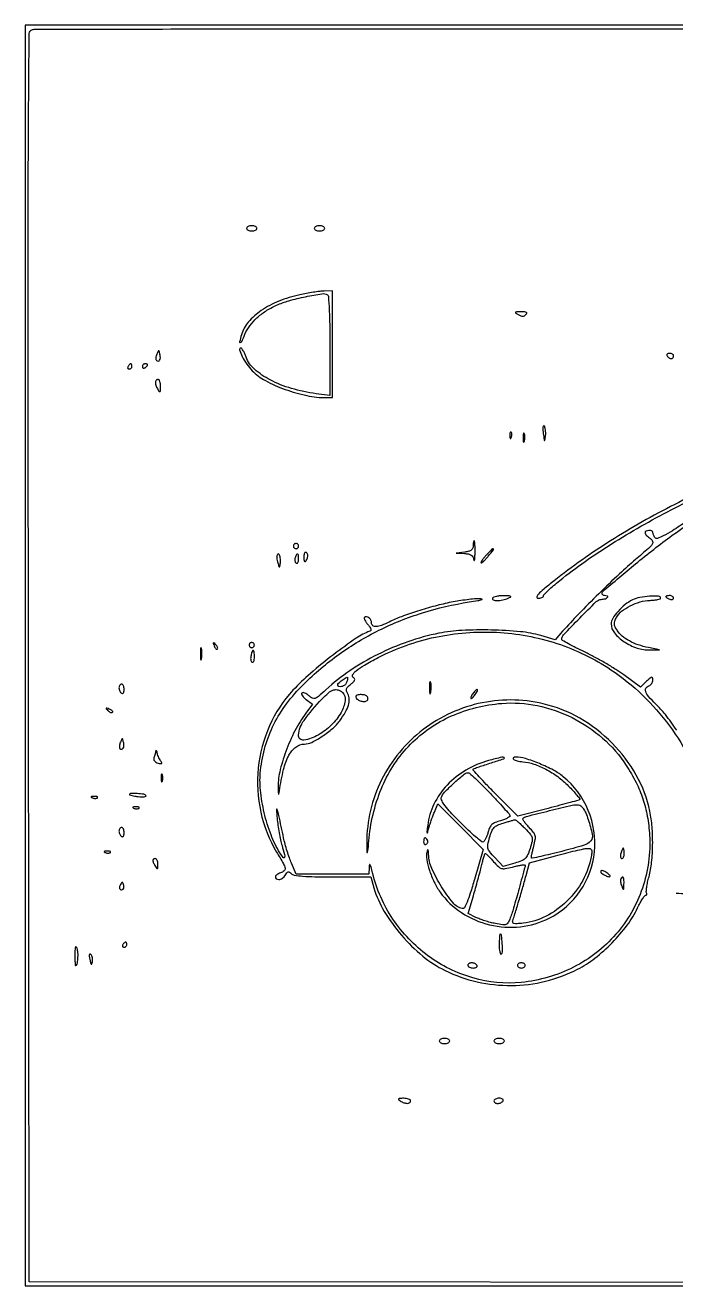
# Model space of a CAD drawing. Extents: x 12 to 724, y 10 to 508.
# Drawn here: x 12 to 261.8, y 24 to 508 of the extents above; entities that cross this region are included whole.
import ezdxf

# ---------------------------------------------------------------- set-up
doc = ezdxf.new("R2010")
doc.units = 0
doc.header["$MEASUREMENT"] = 0
doc.layers.get('0').update_dxf_attribs({"linetype": 'CONTINUOUS'})

msp = doc.modelspace()

# ---------------------------------------------------------------- linework, layer by layer
msp.add_lwpolyline([(12, 266), (12, 24), (368, 24), (724, 24), (724, 266), (724, 508), (368, 508), (12, 508)], close=True)
for points in [[(722.006371, 267, -0.000004), (722.010733, 175.078158, -0.000006), (722.012826, 97.485527), (722.013795, 27.273432, -0.00196), (722.009792, 26.248603, -0.411033), (721.261999, 25.504375, -0.000056), (651.029695, 25.298284, -0.000749), (552.145437, 25.167256, -0.000134), (367.75, 25.248603), (13.5, 25.5), (13.247953, 265.676282, -0.000125), (13.12762, 416.322756, -0.001695), (13.284123, 471.377721, -0.000669), (13.536823, 504.756556, -0.338611), (14.747953, 506.310992, -0.063831), (16.207104, 506.499424, -0.000006), (119.604644, 506.595186, -0.000202), (233.866096, 506.6534, -0.000122), (369.246579, 506.63471), (721.993157, 506.5)], [(97, 430, 0.191087), (97.151477, 429.618118, 0.088204), (97.5875, 429.29375, 0.068025), (98.234582, 429.073693, 0.048028), (99, 429, 0.048028), (99.765418, 429.073693, 0.068025), (100.4125, 429.29375, 0.088204), (100.848523, 429.618118, 0.191087), (101, 430, 0.191087), (100.848523, 430.381882, 0.088204), (100.4125, 430.70625, 0.068025), (99.765418, 430.926307, 0.048028), (99, 431, 0.048028), (98.234582, 430.926307, 0.068025), (97.5875, 430.70625, 0.088204), (97.151477, 430.381882, 0.191087)], [(123, 430, 0.191087), (123.151477, 429.618118, 0.088204), (123.5875, 429.29375, 0.068025), (124.234582, 429.073693, 0.048028), (125, 429, 0.048028), (125.765418, 429.073693, 0.068025), (126.4125, 429.29375, 0.088204), (126.848523, 429.618118, 0.191087), (127, 430, 0.191087), (126.848523, 430.381882, 0.088204), (126.4125, 430.70625, 0.068025), (125.765418, 430.926307, 0.048028), (125, 431, 0.048028), (124.234582, 430.926307, 0.068025), (123.5875, 430.70625, 0.088204), (123.151477, 430.381882, 0.191087)], [(117.401803, 404.514271, 0.04237), (109.410831, 402.051892, 0.054518), (102.642562, 398.419745, 0.063056), (97.674137, 393.996591, 0.109977), (95.05011, 389.174723, 0.008642), (94.314447, 386.431566, 0.530807), (94.600219, 386.113037, 0.258242), (95.143668, 386.519239, 0.006927), (96.375677, 389.356696, -0.059559), (98.218067, 392.613984, -0.048836), (100.890314, 395.59203, -0.044649), (104.340274, 398.229061, -0.034735), (108.5, 400.468966, -0.038066), (113.256676, 402.196747, -0.0175), (119.669338, 403.747853, -0.01112), (125.960475, 404.893219, -0.179755), (128.03755, 404.476793, -0.243483), (128.44693, 403.793148, -0.003222), (128.729547, 398.700243, -0.00797), (128.934512, 392.501123, -0.004278), (129, 384.847145), (129, 365.812324), (123.75, 366.525483, -0.036636), (114.219666, 368.539402, -0.049816), (106.065973, 371.805958, -0.058974), (100.008777, 375.935748, -0.127586), (96.844673, 380.553004, 0.018592), (96.310847, 381.873576, 0.027236), (95.736899, 382.987445, 0.025833), (95.194029, 383.81261, 0.238694), (94.823862, 384, 0.505857), (94.315395, 383.308672, 0.040734), (95.307042, 380.853861, 0.035878), (97.064574, 377.902244, 0.039647), (99.174255, 375.335888, 0.078497), (104.208688, 371.533842, 0.035833), (111.757918, 368.175981, 0.035238), (120.116183, 365.804754, 0.050897), (127.75, 365.005792), (130, 365), (130, 385.5), (130, 406), (126.75, 405.9205, 0.023516), (125.091771, 405.801767, 0.007701), (122.663342, 405.474627, 0.007654), (119.974894, 405.028025, 0.008575)], [(201.346375, 396.865967, 0.04153), (202.263915, 396.430066, 0.092968), (203.020993, 396.296134, 0.112876), (203.680266, 396.454056, 0.081552), (204.296375, 396.896375, 0.113627), (204.610071, 397.397715, 0.358555), (204.481747, 397.743112, 0.117828), (203.836765, 397.936951, 0.016922), (202.45, 397.969591, 0.006175), (200.711408, 397.930193, 0.18983), (200.321412, 397.760595, 0.471567), (200.347199, 397.492498, 0.016776)], [(62.53122, 381.706872, 0.039133), (62.279379, 380.974682, 0.047311), (62.164712, 380.257311, 0.054202), (62.191425, 379.65536, 0.159521), (62.376461, 379.290205, 0.206458), (63.050147, 379.022529, 0.260893), (63.61589, 379.361192, 0.127442), (63.887973, 380.354068, 0.061787), (63.743156, 381.671731, 0.007526), (63.447586, 382.839331, 0.331063), (63.260685, 382.986918, 0.299388), (63.048268, 382.855863, 0.006675)], [(51.5, 377, 0.082592), (51.343488, 376.6179, 0.161196), (51.3746, 376.29375, 0.182303), (51.586039, 376.078288, 0.108972), (51.940983, 376, 0.093332), (52.345238, 376.076123, 0.09642), (52.688914, 376.29375, 0.099167), (52.918938, 376.618444, 0.105053), (53, 377, 0.042167), (52.967655, 377.382849, 0.061769), (52.870461, 377.70625, 0.081139), (52.727648, 377.92554, 0.210953), (52.559017, 378, 0.151918), (52.34829, 377.934461, 0.038439), (52.066025, 377.70625, 0.035638), (51.768994, 377.382774, 0.029505)], [(57, 376.940983, 0.108972), (57.078288, 376.586039, 0.182303), (57.29375, 376.3746, 0.161196), (57.6179, 376.343488, 0.082592), (58, 376.5, 0.029505), (58.382774, 376.768994, 0.035638), (58.70625, 377.066025, 0.038439), (58.934461, 377.34829, 0.151918), (59, 377.559017, 0.210953), (58.92554, 377.727648, 0.081139), (58.70625, 377.870461, 0.061769), (58.382849, 377.967655, 0.042167), (58, 378, 0.105053), (57.618444, 377.918938, 0.099167), (57.29375, 377.688914, 0.09642), (57.076123, 377.345238, 0.093332)], [(258.5, 381, 0.06081), (258.806203, 380.617485, 0.051032), (259.2129, 380.29375, 0.053229), (259.653442, 380.073302, 0.089642), (260.059017, 380, 0.105429), (260.418051, 380.076556, 0.099231), (260.723586, 380.29375, 0.096318), (260.928382, 380.618268, 0.092995), (261, 381, 0.153634), (260.879982, 381.381379, 0.097988), (260.542039, 381.70625, 0.080552), (260.037096, 381.925455, 0.062283), (259.440983, 382, 0.066118), (258.889346, 381.926733, 0.138808), (258.521475, 381.70625, 0.191142), (258.392057, 381.379648, 0.139169)], [(62.015313, 370.75, 0.056852), (62.089392, 370.164396, 0.026113), (62.310881, 369.426562, 0.025456), (62.627757, 368.665965, 0.032032), (63, 368, 0.043106), (63.487379, 367.371881, 0.461139), (63.771138, 367.383071, 0.155556), (63.945789, 367.849063, 0.011096), (63.984687, 369.25, 0.03458), (63.917643, 370.303322, 0.052836), (63.701752, 371.192187, 0.069028), (63.382445, 371.80301, 0.242407), (63, 372, 0.124732), (62.619836, 371.903664, 0.102154), (62.298248, 371.632812, 0.091624), (62.084918, 371.227496, 0.078662)], [(210.920906, 351.249093, 0.001592), (211.264317, 348.82568, 0.16175), (211.415089, 348.524909, 0.619159), (211.560602, 348.573677, 0.00364), (211.798177, 350.371822, 0.030966), (211.870617, 351.535547, 0.034474), (211.793442, 352.657745, 0.03685), (211.593334, 353.590865, 0.125777), (211.279084, 354.120916, 0.435813), (210.991074, 354.110373, 0.148104), (210.799741, 353.67979, 0.04841), (210.772378, 352.679069, 0.017045)], [(198.078947, 350.416667, 0.018894), (198.137993, 349.670344, 0.168741), (198.279315, 349.37858, 0.470617), (198.461564, 349.395823, 0.054073), (198.683114, 349.8125, 0.051402), (198.839148, 350.359369, 0.05415), (198.876576, 350.916927, 0.060344), (198.797407, 351.402231, 0.126455), (198.604167, 351.729167, 0.296942), (198.385309, 351.77538, 0.208169), (198.200665, 351.592839, 0.077125), (198.089945, 351.112848, 0.028489)], [(203.194949, 349.5, 0.012823), (203.235556, 348.431793, 0.080377), (203.356533, 347.900903, 0.597527), (203.51666, 347.883358, 0.087174), (203.692991, 348.269032, 0.037336), (203.832894, 349.036634, 0.029507), (203.872264, 349.880008, 0.030339), (203.814405, 350.671085, 0.06278), (203.655937, 351.269032, 0.31318), (203.47713, 351.386009, 0.333666), (203.315079, 351.257153, 0.052471), (203.212705, 350.580113, 0.014395)], [(184, 308.063358, -0.100783), (183.810542, 307.132978, -0.1371), (183.278395, 306.467164, -0.094495), (182.3077, 306.015404, -0.030931), (180.75, 305.723396), (177.5, 305.320074), (180.680449, 305.160037, -0.033901), (182.269203, 304.971603, -0.10229), (183.272887, 304.559385, -0.130152), (183.892588, 303.850506, -0.071954), (184.252246, 302.75, 0.190639), (184.406105, 302.498466, 0.554047), (184.556503, 302.55625, 0.03519), (184.677663, 303.546586, 0.007854), (184.738463, 305.25, 0.008225), (184.744876, 307.071291, 0.01368), (184.683069, 308.604688, 0.007295), (184.580309, 309.851482, 0.38613), (184.416667, 310, 0.3143), (184.254622, 309.886974, 0.03521), (184.122396, 309.431112, 0.032723), (184.030107, 308.805653, 0.020271)], [(108.755249, 302.5, 0.013875), (108.966135, 301.5418, 0.021857), (109.2054, 300.734375, 0.017542), (109.443639, 300.114399, 0.300822), (109.616577, 300, 0.347462), (109.767351, 300.119163, 0.020244), (109.88737, 300.734375, 0.023639), (109.972369, 301.541581, 0.014412), (110, 302.5, 0.032714), (109.937276, 303.457653, 0.050289), (109.746985, 304.265625, 0.064968), (109.469414, 304.823693, 0.249889), (109.138672, 305, 0.285831), (108.843992, 304.816555, 0.076393), (108.670744, 304.265625, 0.053628), (108.634359, 303.458177, 0.031701)], [(115, 308, 0.099038), (115.076342, 307.618362, 0.097945), (115.29375, 307.29375, 0.097945), (115.618362, 307.076342, 0.099038), (116, 307, 0.099038), (116.381638, 307.076342, 0.097945), (116.70625, 307.29375, 0.097945), (116.923658, 307.618362, 0.099038), (117, 308, 0.099038), (116.923658, 308.381638, 0.097945), (116.70625, 308.70625, 0.097945), (116.381638, 308.923658, 0.099038), (116, 309, 0.099038), (115.618362, 308.923658, 0.097945), (115.29375, 308.70625, 0.097945), (115.076342, 308.381638, 0.099038)], [(115.650663, 303.532025, 0.066719), (115.506898, 302.926665, 0.072258), (115.533742, 302.321649, 0.081026), (115.720854, 301.809536, 0.126981), (116.043674, 301.473008, 0.214542), (116.405148, 301.42542, 0.177225), (116.719079, 301.660421, 0.099152), (116.931736, 302.193244, 0.045552), (117, 302.940983, 0.020503), (116.936989, 304.476999, 0.275668), (116.622791, 304.917133, 0.395517), (116.205874, 304.769457, 0.027681)], [(119, 304.059017, 0.020503), (119.063011, 302.523001, 0.275668), (119.377209, 302.082867, 0.395517), (119.794126, 302.230543, 0.027681), (120.349337, 303.467975, 0.066719), (120.493102, 304.073335, 0.072258), (120.466258, 304.678351, 0.081026), (120.279146, 305.190464, 0.126981), (119.956326, 305.526992, 0.214542), (119.594852, 305.57458, 0.177225), (119.280921, 305.339579, 0.099152), (119.068264, 304.806756, 0.045552)], [(189.003704, 304.503943, 0.015414), (188.13503, 303.520208, 0.025407), (187.471156, 302.631781, 0.023088), (187.031788, 301.906664, 0.349533), (187.07939, 301.635727, 0.359497), (187.355795, 301.626287, 0.02039), (188.059726, 302.215427, 0.023664), (188.903981, 303.05893, 0.014283), (189.826058, 304.131784, 0.004224), (191.766278, 306.565983, 0.486242), (191.681464, 306.911574, 0.316466), (191.216827, 306.823172, 0.003901)], [(175.625467, 286.446123, 0.015714), (169.359088, 284.994962, 0.012264), (162.650131, 283.040179, 0.012497), (156.436861, 280.890853, 0.026794), (151.789838, 278.862216, -0.023494), (148.81652, 277.54081, -0.077471), (146.727393, 277.081111, -0.175156), (145.509038, 277.43784, -0.239204), (145, 278.440983, 0.119263), (144.730907, 279.553084, 0.106631), (143.976144, 280.472682, 0.1349), (143.048706, 280.867959, 0.234172), (142.272933, 280.606266, 0.263078), (142.169837, 280.235053, 0.050902), (142.414637, 279.554533, 0.042241), (142.900679, 278.727762, 0.027528), (143.589464, 277.860031, -0.024727), (144.391173, 276.861571, -0.08926), (144.743905, 276.129572, -0.190581), (144.690122, 275.622402, -0.19008), (144.303903, 275.288535, 0.066836), (139.067194, 272.62439, 0.012652), (130.384524, 266.3018, 0.014357), (121.536015, 259.096356, 0.026026), (114.798174, 252.638801, 0.085311), (105.785882, 239.013812, 0.078562), (101.509203, 222.765648, 0.078124), (102.443398, 205.908201, 0.082869), (108.529742, 190.520626, -0.006161), (111.137905, 186.066055, -0.084217), (111.778197, 184.308332, -0.269071), (111.40814, 183.276639, -0.098663), (110, 182.5, 0.071664), (108.64512, 181.844825, 0.192544), (108.054201, 180.975243, 0.331102), (108.366548, 180.281504, 0.127754), (109.45031, 180, 0.100825), (110.077866, 180.127846, 0.055228), (110.764643, 180.514062, 0.051818), (111.402669, 181.080658, 0.056906), (111.888031, 181.75, -0.036284), (112.450183, 182.596453, -0.175087), (112.930318, 182.90107, -0.202329), (113.450216, 182.806158, -0.05021), (114.137721, 182.25, 0.160365), (115.34036, 181.650423, 0.016509), (118.535025, 181.292896, 0.014799), (123.175856, 181.066061, 0.004811), (130.041712, 181), (144.683425, 181), (145.925347, 176.75, 0.064334), (149.861048, 167.763456, 0.042495), (156.477632, 158.616254, 0.042147), (164.637938, 150.617659, 0.058706), (173.218715, 145.070671, 0.058613), (185.588346, 140.70201, 0.05791), (198.685297, 139.299005, 0.057858), (211.76588, 140.936817, 0.058305), (224.087169, 145.527178, 0.047895), (230.731855, 149.77516, 0.033127), (237.381032, 155.734828, 0.033211), (243.159705, 162.493369, 0.049476), (247.170803, 169.152674, -0.012949), (248.112323, 171.01007, -0.019371), (249.037875, 172.576098, -0.01484), (249.86755, 173.783112, -0.239137), (250.295098, 174, 0.119335), (250.567401, 174.065929, 0.186814), (250.725533, 174.24394, 0.153068), (250.739849, 174.512854, 0.07589), (250.604798, 174.830433, -0.16394), (250.469979, 175.409921, -0.012794), (250.666016, 177.008924, -0.016377), (251.018785, 178.94394, -0.011758), (251.533913, 181.080433, 0.039472), (252.539282, 186.567833, 0.022116), (252.933217, 193.343266, 0.021965), (252.725225, 200.258058, 0.0335), (251.881897, 206.200779, 0.076478), (246.656563, 220.057754, 0.067294), (237.325453, 232.392369, 0.066737), (224.968821, 241.893353, 0.072807), (210.896887, 247.46256, 0.115164), (185.989894, 247.516792, 0.114092), (163.536644, 236.550138, 0.1142), (148.190314, 216.851451, 0.11555), (143.143817, 192.5, 0.011364), (143.244843, 190.41706, 0.845232), (143.420086, 190.400155, 0.040081), (143.656371, 191.673999, 0.001907), (144.088114, 196, -0.077811), (149.197167, 215.928261, -0.093323), (159.991318, 231.966868, -0.095045), (175.698484, 242.777108, -0.083903), (195, 247.620403, -0.07086), (208.641825, 246.759199, -0.064602), (221.968182, 242.141582, -0.064254), (233.739232, 234.244643, -0.068634), (242.822066, 223.773104, -0.027735), (246.56742, 217.261815, -0.036244), (249.20404, 210.921226, -0.036572), (250.880875, 204.313172, -0.029059), (251.742644, 197, -0.096986), (249.000883, 176.687929, -0.097642), (238.801201, 158.964513, -0.096688), (222.53734, 146.31206, -0.093072), (202.489054, 140.487064, -0.095342), (183.883705, 142.221558, -0.088048), (166.665728, 150.724534, -0.086586), (153.199449, 164.788205, -0.088093), (145.391003, 182.5, 0.005801), (144.798438, 184.810086, 0.065896), (144.437033, 185.678655, 0.677351), (144.204332, 185.644477, 0.050875), (144.085045, 184.75), (144, 182), (130.046794, 182), (116.093589, 182), (114.241668, 186.25, -0.018394), (113.448273, 188.270618, -0.009312), (112.591409, 190.867188, -0.009237), (111.80527, 193.584182, -0.013594), (111.224334, 196, 0.001099), (109.377925, 204.620391, 0.026959), (108.732843, 206.977766, 0.872925), (108.484242, 206.931109, 0.010809), (108.730503, 203.5, 0.012358), (109.041364, 200.877456, 0.008781), (109.513879, 197.954332, 0.008872), (110.063734, 195.178678, 0.018583), (110.609197, 193.046661, -0.007532), (111.564945, 189.627495, -0.132745), (111.55761, 188.488614, -0.617346), (111.102275, 188.399033, -0.023527), (109.825382, 190.218792, -0.050732), (106.389651, 197.093948, -0.032774), (103.786917, 205.61246, -0.03286), (102.328852, 214.352245, -0.052949), (102.375512, 221.89283, -0.041557), (104.202073, 231.138179, -0.046496), (107.492735, 239.596023, -0.045335), (112.373424, 247.475446, -0.036303), (118.941504, 254.998052, -0.039769), (132.58085, 266.508825, -0.040188), (147.824735, 275.670002, -0.039679), (164.525253, 282.369201, -0.036794), (182.5, 286.551608, 0.004385), (185.822946, 287.100928, 0.032895), (187.372877, 287.477541, 0.748586), (187.368943, 287.689812, 0.066556), (186.5, 287.807094, 0.02312), (184.495253, 287.716844, 0.008322), (181.655606, 287.409361, 0.008234), (178.550709, 286.968734, 0.009676)], [(191.5, 288, 0.475202), (191.725335, 287.349889, 0.087703), (193.16731, 287.094996, 0.051896), (195.363491, 287.323556, 0.049656), (197.5, 288, 0.032672), (198.378782, 288.447696, 0.580021), (198.37446, 288.703356, 0.115396), (197.785365, 288.868246, 0.006026), (195.809017, 288.929715, 0.025431), (194.350572, 288.883305, 0.032472), (193.020713, 288.685604, 0.034112), (191.970407, 288.382787, 0.168653)], [(245.222648, 287.353245, 0.055106), (242.382017, 285.526404, 0.040077), (239.661052, 282.931291, 0.04024), (237.605095, 280.218487, 0.142983), (237, 278.145781, 0.17345), (238.24226, 274.67249, 0.073927), (241.952374, 271.310284, 0.067681), (246.941149, 268.878834, 0.086055), (252, 268.131528), (255.5, 268.219131), (251.3264, 269.044377, -0.032521), (247.377063, 270.095966, -0.043506), (243.981234, 271.580827, -0.0493), (241.26794, 273.427895, -0.07377), (239.364702, 275.566147, -0.029453), (238.520289, 277.037018, -0.101532), (238.23915, 278.094313, -0.104962), (238.401584, 279.157281, -0.032662), (239.072766, 280.635964, -0.101688), (241.019611, 282.975327, -0.051338), (244.260668, 285.059401, -0.048847), (248.123255, 286.56312, -0.058685), (251.972131, 287.17004, 0.014918), (253.516175, 287.276746, 0.024216), (254.816813, 287.46967, 0.021052), (255.804709, 287.709098, 0.334422), (256, 287.968426, 0.399798), (255.240317, 288.766651, 0.026628), (251.777105, 288.753577, 0.032617), (248.010705, 288.290902, 0.068601)], [(258, 288.606989, 0.222225), (258.087111, 288.420671, 0.030693), (258.440625, 288.160341, 0.030395), (258.925442, 287.887494, 0.02136), (259.5, 287.638374, 0.055937), (260.074366, 287.488865, 0.100118), (260.559375, 287.516384, 0.147206), (260.877514, 287.710807, 0.184534), (261, 288.031385, 0.152681), (260.884506, 288.400789, 0.098158), (260.559375, 288.715469, 0.08088), (260.073532, 288.92777, 0.062722), (259.5, 289, 0.024748), (258.925176, 288.971531, 0.039339), (258.440625, 288.884553, 0.046727), (258.096084, 288.758929, 0.289661)], [(79.252183, 266.5, 0.008901), (79.284834, 265.071102, 0.053901), (79.394187, 264.339362, 0.67161), (79.54341, 264.319562, 0.082665), (79.707261, 264.761659, 0.028254), (79.840609, 265.754739, 0.020511), (79.880728, 266.869594, 0.020826), (79.830983, 267.934218, 0.041951), (79.68708, 268.761659, 0.285845), (79.523779, 268.916221, 0.417468), (79.37161, 268.814362, 0.038992), (79.273069, 267.938425, 0.009782)], [(84.564293, 269.706872, 0.036269), (84.866277, 269.059266, 0.070189), (85.210949, 268.604915, 0.120343), (85.538684, 268.40751, 0.278911), (85.806872, 268.473539, 0.20742), (85.927901, 268.779789, 0.082976), (85.837219, 269.231185, 0.063152), (85.558688, 269.753423, 0.043285), (85.124088, 270.266667, 0.011214), (84.463552, 270.893514, 0.400052), (84.270328, 270.888819, 0.286372), (84.21821, 270.663782, 0.008399)], [(98, 270, 0.099038), (98.076342, 269.618362, 0.097945), (98.29375, 269.29375, 0.097945), (98.618362, 269.076342, 0.099038), (99, 269, 0.099038), (99.381638, 269.076342, 0.097945), (99.70625, 269.29375, 0.097945), (99.923658, 269.618362, 0.099038), (100, 270, 0.099038), (99.923658, 270.381638, 0.097945), (99.70625, 270.70625, 0.097945), (99.381638, 270.923658, 0.099038), (99, 271, 0.099038), (98.618362, 270.923658, 0.097945), (98.29375, 270.70625, 0.097945), (98.076342, 270.381638, 0.099038)], [(98.710511, 266.000996, 0.046215), (98.577577, 265.194768, 0.054994), (98.607491, 264.424696, 0.064046), (98.78447, 263.801315, 0.15438), (99.09388, 263.441979, 0.293546), (99.436488, 263.447967, 0.140077), (99.733827, 263.798181, 0.072514), (99.935787, 264.498384, 0.034022), (100, 265.440983, 0.013228), (99.947157, 267.438062, 0.284356), (99.625086, 267.901836, 0.439388), (99.224963, 267.72398, 0.01719)], [(135.41655, 255.643128, -0.13531), (134.6991, 254.670194, -0.095481), (133.485206, 254.044337, -0.144607), (132.443017, 254.045979, -0.331944), (132, 254.639757, -0.210427), (132.303941, 255.329977, -0.020542), (133.730537, 256.531856, -0.018321), (135.239631, 257.614682, -0.356878), (135.771966, 257.561367, -0.219983), (135.844662, 257.363647, -0.025622), (135.781046, 256.884401, -0.026944), (135.638048, 256.292582, -0.018865)], [(48, 253.559017, 0.061875), (48.074167, 252.961978, 0.051278), (48.29375, 252.359775, 0.053305), (48.617164, 251.842344, 0.08825), (49, 251.5, 0.202618), (49.378123, 251.441401, 0.181468), (49.70625, 251.66835, 0.104212), (49.928459, 252.195401, 0.047867), (50, 252.940983, 0.0466), (49.926392, 253.729059, 0.066561), (49.70625, 254.395164, 0.086673), (49.381985, 254.844577, 0.195654), (49, 255, 0.142666), (48.61866, 254.888931, 0.09965), (48.29375, 254.576711, 0.08433), (48.074854, 254.109818, 0.067639)], [(133.8, 251.8, -0.238322), (134.845741, 248.617566, -0.091691), (133.279868, 244.094784, -0.070847), (129.592726, 239.320641, -0.060478), (124.529823, 235.464609, -0.096513), (118.968282, 233.511914, -0.487547), (116.928378, 235.458684, -0.135408), (119.10375, 241.105856, -0.029005), (125.89232, 249.25, -0.030408), (128.417062, 251.635935, -0.096397), (130.443232, 252.753762, -0.15297), (132.185737, 252.768325, -0.123159)], [(167.252183, 253.5, 0.008901), (167.284834, 252.071102, 0.053901), (167.394187, 251.339362, 0.67161), (167.54341, 251.319562, 0.082665), (167.707261, 251.761659, 0.028254), (167.840609, 252.754739, 0.020511), (167.880728, 253.869594, 0.020826), (167.830983, 254.934218, 0.041951), (167.68708, 255.761659, 0.285845), (167.523779, 255.916221, 0.417468), (167.37161, 255.814362, 0.038992), (167.273069, 254.938425, 0.009782)], [(183.979944, 251.475834, 0.028898), (183.526725, 250.860644, 0.043426), (183.212993, 250.272975, 0.052391), (183.063856, 249.788937, 0.249914), (183.145354, 249.521312, 0.338299), (183.393826, 249.488076, 0.056568), (183.80785, 249.791514, 0.042404), (184.297361, 250.327019, 0.024393), (184.796329, 251.045478, 0.011635), (185.706831, 252.58187, 0.42202), (185.601571, 252.938529, 0.342513), (185.184362, 252.864828, 0.010812)], [(139, 250.106989, 0.232802), (139.399779, 249.2949, 0.074352), (140.60993, 248.622032, 0.070827), (142.038942, 248.30607, 0.158754), (143.106554, 248.565854, 0.099571), (143.416037, 248.855362, 0.098068), (143.591588, 249.243523, 0.097818), (143.606186, 249.67014, 0.098508), (143.457295, 250.069098, 0.187049), (142.561609, 250.746331, 0.06737), (140.952906, 250.978017, 0.075811), (139.490172, 250.76766, 0.330455)], [(43.733333, 244.875912, 0.043285), (44.246577, 244.441312, 0.063152), (44.768815, 244.162781, 0.082976), (45.220211, 244.072099, 0.20742), (45.526461, 244.193128, 0.278911), (45.59249, 244.461316, 0.120343), (45.395085, 244.789051, 0.070189), (44.940734, 245.133723, 0.036269), (44.293128, 245.435707, 0.008399), (43.336218, 245.78179, 0.286372), (43.111181, 245.729672, 0.400052), (43.106486, 245.536448, 0.011214)], [(48.53122, 232.706872, 0.039133), (48.279379, 231.974682, 0.047311), (48.164712, 231.257311, 0.054202), (48.191425, 230.65536, 0.159521), (48.376461, 230.290205, 0.206458), (49.050147, 230.022529, 0.260893), (49.61589, 230.361192, 0.127442), (49.887973, 231.354068, 0.061787), (49.743156, 232.671731, 0.007526), (49.447586, 233.839331, 0.331063), (49.260685, 233.986918, 0.299388), (49.048268, 233.855863, 0.006675)], [(62.116001, 229.331787, -0.025893), (62.032373, 228.781237, -0.012222), (61.870587, 228.080692, -0.012076), (61.665081, 227.353884, -0.016676), (61.443442, 226.713209, 0.119509), (61.360315, 226.069958, 0.138734), (61.591454, 225.499686, 0.10869), (62.147686, 225.037344, 0.055349), (63.000593, 224.710096, 0.017521), (63.994319, 224.487108, 0.170142), (64.414527, 224.551199, 0.40502), (64.497644, 224.808254, 0.05613), (64.164759, 225.328674, -0.043371), (63.765495, 225.919198, -0.020327), (63.349735, 226.743423, -0.019965), (62.981295, 227.648472, -0.02642), (62.72361, 228.5, 0.016016), (62.525786, 229.206387, 0.081633), (62.342337, 229.569338, 0.506017), (62.207731, 229.569742, 0.135299)], [(189.929349, 225.632634, 0.067375), (181.259503, 221.988406, 0.070653), (174.025965, 216.215949, 0.073963), (168.945125, 208.923739, 0.086353), (166.54562, 200.841766, 0.00178), (166.272445, 198.429625, 0.087871), (166.30411, 197.951145, 0.762969), (166.425012, 197.94801, 0.005233), (166.875926, 199.5, -0.011152), (167.296344, 200.885601, -0.005877), (167.876783, 202.587707, -0.005844), (168.512247, 204.317351, -0.008966), (169.106798, 205.798577), (170.5, 209.097153), (179.154299, 200.298577), (187.808598, 191.5), (184.506306, 180, -0.006694), (182.915778, 174.728176, -0.022039), (181.668717, 171.316882, -0.027327), (180.632538, 169.167364, -0.337164), (179.852007, 168.821995, -0.163725), (176.281369, 171.052531, -0.032714), (171.839451, 177.242427, -0.035008), (168.149322, 184.210093, -0.0944), (166.883999, 189.642967, 0.008722), (166.812428, 190.875058, 0.114914), (166.676591, 191.307597, 0.618902), (166.506994, 191.295583, 0.034917), (166.291004, 190.647857, 0.107472), (166.180474, 187.735751, 0.034325), (167.237016, 183.506496, 0.033843), (169.030593, 179.030123, 0.042266), (171.305723, 175.175704, 0.093997), (179.526382, 167.273636, 0.08595), (190.325019, 162.622296, 0.085374), (202.124737, 161.855384, 0.090974), (213.222196, 165.129347, 0.127175), (225.146063, 175.615288, 0.125146), (230.584003, 190.62967, 0.123859), (228.212253, 206.540539, 0.123087), (218.592265, 219.477908, 0.050823), (214.821441, 221.97501, 0.023059), (209.452359, 224.484642, 0.022254), (204.045481, 226.437731, 0.075678), (200.351889, 227, 0.157838), (199.443365, 226.705874, 0.522167), (199.452614, 226.187374, 0.087836), (200.9486, 225.527737, 0.041028), (203.047377, 225.193213, -0.061919), (207.318393, 224.328633, -0.040547), (211.941512, 222.349654, -0.038344), (216.486377, 219.486556, -0.03856), (220.5316, 215.967917, -0.007834), (222.358886, 214.053654, -0.013119), (223.826209, 212.381519, -0.006754), (224.969232, 210.96951, -0.402536), (224.939711, 210.670406, -0.108518), (224.556414, 210.465545, -0.000864), (221.199699, 209.52597, -0.00309), (217.33194, 208.476254, -0.001975), (212.825223, 207.302007), (201.150446, 204.309289), (192.377242, 213.12333, -0.004685), (189.045398, 216.534014, -0.007811), (186.312761, 219.47488, -0.002436), (184.038088, 222.025778, -0.401721), (184.052019, 222.368463, -0.104823), (184.424867, 222.600823, -0.002745), (186.277781, 223.262386, -0.005669), (188.476806, 224.006047, -0.003832), (191, 224.80624, 0.003976), (195.808019, 226.332555, 0.60246), (195.886194, 226.785251, 0.23058), (195.015997, 226.965374, 0.003559)], [(64.157895, 219, 0.017491), (64.189089, 218.10856, 0.078554), (64.306058, 217.601562, 0.447206), (64.474999, 217.540618, 0.174857), (64.662281, 217.75, 0.057986), (64.818615, 218.320008, 0.037979), (64.87034, 219, 0.037979), (64.818615, 219.679992, 0.057986), (64.662281, 220.25, 0.174857), (64.474999, 220.459382, 0.447206), (64.306058, 220.398438, 0.078554), (64.189089, 219.89144, 0.017491)], [(190.383364, 213.25, -0.003224), (193.246379, 210.214371, -0.004753), (195.717278, 207.509323, -0.002287), (197.781839, 205.184209, -0.087317), (198.143835, 204.590247, -0.3244), (198.034283, 204.168646, -0.044273), (197.237884, 203.622974, -0.037247), (196.044388, 203.064367, -0.022443), (194.559598, 202.574929, 0.029193), (192.493368, 201.862787, 0.085896), (191.225152, 201.064764, 0.099143), (190.40132, 199.958588, 0.047272), (189.793763, 198.283913, -0.022758), (189.403718, 197.018781, -0.026027), (188.914741, 195.851212, -0.026487), (188.402522, 194.917182, -0.116181), (187.960465, 194.475566, -0.313734), (187.280581, 194.512618, -0.009049), (184.908892, 196.432707, -0.01521), (182.113475, 198.929717, -0.009501), (178.987431, 202.012876, -0.006183), (174.841223, 206.367056, -0.032925), (172.769186, 208.915031, -0.067829), (171.865593, 210.644477, -0.212466), (171.958679, 211.92279, -0.072363), (173.50686, 214.020185, -0.013767), (176.945906, 217.308002, -0.009192), (180.598488, 220.492266, -0.176454), (181.99241, 221, -0.183746), (182.61263, 220.764109, -0.004708), (184.864245, 218.723437, -0.009411), (187.474384, 216.220016, -0.006213)], [(52, 212.609406, 0.336843), (52.129389, 212.439137, 0.011128), (53.00752, 212.215927, 0.017077), (54.114986, 212.000055, 0.010535), (55.429854, 211.818396, 0.019953), (56.712639, 211.720307, 0.042138), (57.708583, 211.767961, 0.076851), (58.290417, 211.938701, 0.448233), (58.370837, 212.20899, 0.224098), (57.569113, 212.730037, 0.018159), (55.00395, 212.985038, 0.016522), (52.450083, 213.060983, 0.413244)], [(37.8125, 211.316886, 0.051402), (38.359369, 211.160852, 0.05415), (38.916927, 211.123424, 0.060344), (39.402231, 211.202593, 0.126455), (39.729167, 211.395833, 0.296942), (39.77538, 211.614691, 0.208169), (39.592839, 211.799335, 0.077125), (39.112848, 211.910055, 0.028489), (38.416667, 211.921053, 0.018894), (37.670344, 211.862007, 0.168741), (37.37858, 211.720685, 0.470617), (37.395823, 211.538436, 0.054073)], [(228.190551, 203, -0.028106), (229.763517, 197.353572, -0.230476), (229.152063, 194.828168, -0.149058), (226.589329, 193.133468, -0.010256), (218.116221, 190.808349, -0.002824), (213.730868, 189.727468, -0.004582), (209.990748, 188.864178, -0.000981), (206.712945, 188.145915, -0.255117), (206.440768, 188.225899, -0.240389), (206.359743, 188.475765, -0.006196), (206.566063, 189.673074, -0.011818), (206.865731, 191.102352, -0.007633), (207.27689, 192.742867, 0.01944), (207.86555, 195.351269, 0.105579), (207.826218, 196.792076, 0.110052), (207.201797, 198.062297, 0.02197), (205.525245, 199.97365, -0.014076), (204.45318, 201.157631, -0.022996), (203.621219, 202.225854, -0.019231), (203.047984, 203.106058, -0.343697), (203.086922, 203.420255, -0.134665), (204.45476, 204.199217, -0.002063), (213.358724, 206.433304, -0.003081), (222.025775, 208.513421, -0.08062), (224.409822, 208.676969, -0.149508), (225.395639, 208.272647, -0.074446), (226.310599, 207.262804, -0.047908), (227.217505, 205.569804, -0.01704)], [(53.8125, 207.316886, 0.051402), (54.359369, 207.160852, 0.05415), (54.916927, 207.123424, 0.060344), (55.402231, 207.202593, 0.126455), (55.729167, 207.395833, 0.296942), (55.77538, 207.614691, 0.208169), (55.592839, 207.799335, 0.077125), (55.112848, 207.910055, 0.028489), (54.416667, 207.921053, 0.018894), (53.670344, 207.862007, 0.168741), (53.37858, 207.720685, 0.470617), (53.395823, 207.538436, 0.054073)], [(48, 198.559017, 0.061875), (48.074167, 197.961978, 0.051278), (48.29375, 197.359775, 0.053305), (48.617164, 196.842344, 0.08825), (49, 196.5, 0.202618), (49.378123, 196.441401, 0.181468), (49.70625, 196.66835, 0.104212), (49.928459, 197.195401, 0.047867), (50, 197.940983, 0.0466), (49.926392, 198.729059, 0.066561), (49.70625, 199.395164, 0.086673), (49.381985, 199.844577, 0.195654), (49, 200, 0.142666), (48.61866, 199.888931, 0.09965), (48.29375, 199.576711, 0.08433), (48.074854, 199.109818, 0.067639)], [(203.923449, 199.57898, -0.015362), (205.981553, 197.320703, -0.115814), (206.641167, 196.04666, -0.121851), (206.647674, 194.640059, -0.017739), (205.869616, 191.864984, -0.02698), (204.939633, 189.414915, -0.098245), (203.987473, 188.060046, -0.095361), (202.574611, 187.150042, -0.024588), (200, 186.259846), (195.5, 184.947684), (192.295013, 188.410039, -0.016766), (190.353781, 190.653563, -0.108402), (189.688294, 191.984039, -0.113666), (189.656966, 193.442712, -0.019236), (190.33278, 196.164754, -0.026262), (191.165694, 198.562505, -0.093316), (192.043822, 199.923685, -0.098697), (193.329052, 200.831569, -0.031366), (195.537767, 201.651705, -0.001933), (197.095889, 202.114909, -0.002666), (198.498782, 202.517961, -0.001685), (199.680785, 202.846444, -0.032464), (200.053833, 202.923148, -0.207417), (200.395839, 202.828072, -0.008126), (201.418989, 201.9725, -0.013244), (202.612702, 200.884341, -0.00884)], [(165, 194.440983, 0.067432), (165.074611, 193.890269, 0.140899), (165.298542, 193.524436, 0.190788), (165.63036, 193.397824, 0.136093), (166.016312, 193.510081, 0.090427), (166.360589, 193.820631, 0.095498), (166.565079, 194.22714, 0.099685), (166.598899, 194.665803, 0.108373), (166.457295, 195.069098, 0.050477), (165.86686, 195.838655, 0.315493), (165.407182, 195.933879, 0.25701), (165.085158, 195.519563, 0.039415)], [(42.8125, 190.316886, 0.051402), (43.359369, 190.160852, 0.05415), (43.916927, 190.123424, 0.060344), (44.402231, 190.202593, 0.126455), (44.729167, 190.395833, 0.296942), (44.77538, 190.614691, 0.208169), (44.592839, 190.799335, 0.077125), (44.112848, 190.910055, 0.028489), (43.416667, 190.921053, 0.018894), (42.670344, 190.862007, 0.168741), (42.37858, 190.720685, 0.470617), (42.395823, 190.538436, 0.054073)], [(191.853743, 186.83766, 0.020539), (193.695609, 184.93926, 0.1211), (194.890779, 184.257467, 0.114491), (196.297222, 184.187937, 0.017498), (199.057378, 184.786596, -0.008317), (200.759203, 185.188559, -0.012761), (202.246552, 185.474282, -0.007204), (203.486231, 185.661464, -0.234368), (203.766193, 185.56714, -0.268328), (203.926004, 184.969025, -0.000735), (201.649493, 176.569939, -0.004244), (199.514461, 168.992479, -0.020051), (198.080748, 164.712382, -0.049639), (197.38222, 163.31137, -0.182242), (196.605907, 162.722979, -0.106702), (195.375887, 162.630023, -0.011881), (192.582635, 163.083464, -0.017395), (190.622971, 163.520606, -0.013074), (188.500163, 164.131971, -0.013259), (186.531611, 164.813016, -0.029423), (185.081583, 165.457812), (182.135776, 166.981148), (184.106498, 173.740574, 0.002888), (184.943969, 176.676028, 0.002181), (185.83118, 179.909731, 0.002204), (186.638128, 182.955317, 0.005105), (187.210358, 185.25, -0.006388), (187.66944, 187.071036, -0.010363), (188.111202, 188.604688, -0.004345), (188.519421, 189.879645, -0.323704), (188.685845, 190, -0.19464), (188.901055, 189.912924, -0.003893), (189.757633, 189.071063, -0.008643), (190.746063, 188.049654, -0.005623)], [(229.351732, 188.75, -0.081398), (226.084814, 179.644567, -0.072723), (219.984719, 171.655328, -0.074206), (211.987062, 165.880818, -0.091498), (203.199777, 163.213271, -0.010886), (200.859584, 163.000974, -0.071742), (199.689931, 163.088322, -0.230686), (199.215949, 163.464775, -0.202279), (199.186022, 164.101464, 0.014623), (199.879733, 166.174256, 0.001536), (201.345213, 171.073705, 0.002053), (202.921167, 176.483647, 0.002644), (204.322739, 181.468892), (205.691408, 186.437784), (215.595704, 189.125144, -0.004403), (219.551105, 190.161071, -0.005488), (223.244207, 191.050631, -0.004499), (226.354486, 191.734385, -0.041345), (227.725, 191.906253, -0.049966), (228.935504, 191.83628, -0.238714), (229.4795, 191.442762, -0.148352), (229.630064, 190.621578, -0.017207)], [(240.710251, 190, 0.040966), (240.575635, 189.233678, 0.070464), (240.607123, 188.5875, 0.106581), (240.789795, 188.157535, 0.24384), (241.09362, 188, 0.206609), (241.440102, 188.149557, 0.082769), (241.733751, 188.5875, 0.063112), (241.933456, 189.234359, 0.043375), (242, 190, 0.018041), (241.972329, 190.766644, 0.029316), (241.887385, 191.4125, 0.029396), (241.766282, 191.890445, 0.326917), (241.616631, 192, 0.269386), (241.439563, 191.897136, 0.023188), (241.192243, 191.4125, 0.025621), (240.938458, 190.766387, 0.016817)], [(61.015313, 187.25, 0.077483), (61.083671, 186.863534, 0.020703), (61.310881, 186.279687, 0.02047), (61.627829, 185.629313, 0.019837), (62, 185, 0.023197), (62.520491, 184.271114, 0.409657), (62.781653, 184.237851, 0.220444), (62.949578, 184.555791, 0.011293), (62.984687, 185.75, 0.042523), (62.917196, 186.611405, 0.062416), (62.701752, 187.339063, 0.082215), (62.381177, 187.832025, 0.210568), (62, 188, 0.073605), (61.619044, 187.943614, 0.089496), (61.298248, 187.779687, 0.102891), (61.086708, 187.535958, 0.133323)], [(233, 183.115463, 0.232774), (233.346334, 182.411845, 0.045225), (234.576536, 181.630935, 0.045201), (235.908034, 181.091579, 0.276739), (236.59765, 181.264316, 0.38572), (236.607045, 181.455414, 0.033321), (236.243431, 181.842795, 0.030493), (235.681702, 182.30589, 0.01756), (234.954522, 182.796329, 0.03178), (234.204218, 183.201081, 0.067431), (233.574141, 183.39358, 0.130593), (233.165116, 183.353422, 0.31296)], [(240.684149, 180.25, 0.130202), (240.569653, 179.828976, 0.035157), (240.614064, 179.132812, 0.033107), (240.778841, 178.320693, 0.029036), (241.054847, 177.5, 0.009218), (241.536295, 176.364166, 0.501737), (241.732671, 176.31997, 0.207728), (241.873612, 176.609912, 0.004321), (241.929715, 178.25, 0.019013), (241.907952, 179.995363, 0.12731), (241.650584, 180.816455, 0.448762), (241.233592, 180.888097, 0.093477)], [(48.582949, 178.134215, 0.052326), (48.327923, 177.604943, 0.061761), (48.20609, 177.06291, 0.07231), (48.228156, 176.59012, 0.149701), (48.399864, 176.266802, 0.208213), (49.031223, 176.018401, 0.228122), (49.610436, 176.323111, 0.143258), (49.913564, 177.144952, 0.097944), (49.787251, 178.138246, 0.033951), (49.536207, 178.749629, 0.286646), (49.294341, 178.899578, 0.233206), (49.012891, 178.759582, 0.024362)], [(49.5, 155, 0.082592), (49.343488, 154.6179, 0.161196), (49.3746, 154.29375, 0.182303), (49.586039, 154.078288, 0.108972), (49.940983, 154, 0.093332), (50.345238, 154.076123, 0.09642), (50.688914, 154.29375, 0.099167), (50.918938, 154.618444, 0.105053), (51, 155, 0.042167), (50.967655, 155.382849, 0.061769), (50.870461, 155.70625, 0.081139), (50.727648, 155.92554, 0.210953), (50.559017, 156, 0.151918), (50.34829, 155.934461, 0.038439), (50.066025, 155.70625, 0.035638), (49.768994, 155.382774, 0.029505)], [(194, 154.940983, 0.018775), (194.057194, 153.418382, 0.036915), (194.236847, 152.220681, 0.055479), (194.496401, 151.471546, 0.446572), (194.806286, 151.380278, 0.259648), (195.273505, 152.217234, 0.013893), (195.189262, 155.369686, 0.012883), (194.936751, 158.508885, 0.383488), (194.390594, 159, 0.376475), (194.234791, 158.863316, 0.008653), (194.114737, 157.807664, 0.014958), (194.0281, 156.497282, 0.009027)], [(31.070285, 151.25, 0.00846), (31.070911, 149.620435, 0.014062), (31.133277, 148.248437, 0.007691), (31.232469, 147.135975, 0.383981), (31.383423, 147, 0.361576), (31.942816, 147.465367, 0.02625), (32.22389, 149.606811, 0.032566), (32.253719, 151.917161, 0.080445), (31.89696, 153.568722, 0.094732), (31.560448, 154.102866, 0.561998), (31.301602, 154.049233, 0.07343), (31.134755, 153.208364, 0.008186)], [(36.824504, 149.325823, 0.00866), (37.129397, 147.952391, 0.138278), (37.360049, 147.540605, 0.550064), (37.576195, 147.589027, 0.033951), (37.794107, 148.35622, 0.054376), (37.872744, 149.13816, 0.048216), (37.787163, 149.951996, 0.051027), (37.560845, 150.675678, 0.095372), (37.217958, 151.182042, 0.181167), (36.869057, 151.34077, 0.373673), (36.646908, 151.173042, 0.086287), (36.622686, 150.513799, 0.016428)], [(182, 147, 0.195654), (182.155423, 146.618015, 0.086673), (182.604836, 146.29375, 0.066561), (183.270941, 146.073608, 0.0466), (184.059017, 146, 0.047867), (184.804599, 146.071541, 0.104212), (185.33165, 146.29375, 0.181468), (185.558599, 146.621877, 0.202618), (185.5, 147, 0.08825), (185.157656, 147.382836, 0.053305), (184.640225, 147.70625, 0.051278), (184.038022, 147.925833, 0.061875), (183.440983, 148, 0.067639), (182.890182, 147.925146, 0.08433), (182.423289, 147.70625, 0.09965), (182.111069, 147.38134, 0.142666)], [(201, 147, 0.148195), (201.115568, 146.618646, 0.098894), (201.440625, 146.29375, 0.082425), (201.926543, 146.074694, 0.064853), (202.5, 146, 0.064853), (203.073457, 146.074694, 0.082425), (203.559375, 146.29375, 0.098894), (203.884432, 146.618646, 0.148195), (204, 147, 0.148195), (203.884432, 147.381354, 0.098894), (203.559375, 147.70625, 0.082425), (203.073457, 147.925306, 0.064853), (202.5, 148, 0.064853), (201.926543, 147.925306, 0.082425), (201.440625, 147.70625, 0.098894), (201.115568, 147.381354, 0.148195)], [(171, 118, 0.191087), (171.151477, 117.618118, 0.088204), (171.5875, 117.29375, 0.068025), (172.234582, 117.073693, 0.048028), (173, 117, 0.048028), (173.765418, 117.073693, 0.068025), (174.4125, 117.29375, 0.088204), (174.848523, 117.618118, 0.191087), (175, 118, 0.191087), (174.848523, 118.381882, 0.088204), (174.4125, 118.70625, 0.068025), (173.765418, 118.926307, 0.048028), (173, 119, 0.048028), (172.234582, 118.926307, 0.068025), (171.5875, 118.70625, 0.088204), (171.151477, 118.381882, 0.191087)], [(192, 118, 0.191087), (192.151477, 117.618118, 0.088204), (192.5875, 117.29375, 0.068025), (193.234582, 117.073693, 0.048028), (194, 117, 0.048028), (194.765418, 117.073693, 0.068025), (195.4125, 117.29375, 0.088204), (195.848523, 117.618118, 0.191087), (196, 118, 0.191087), (195.848523, 118.381882, 0.088204), (195.4125, 118.70625, 0.068025), (194.765418, 118.926307, 0.048028), (194, 119, 0.048028), (193.234582, 118.926307, 0.068025), (192.5875, 118.70625, 0.088204), (192.151477, 118.381882, 0.191087)], [(156, 95, 0.05437), (157.417104, 94.288872, 0.089354), (158.7337, 94.051693, 0.147327), (159.636788, 94.323695, 0.251537), (160, 95, 0.242407), (159.80301, 95.382445, 0.069028), (159.192187, 95.701752, 0.052836), (158.303322, 95.917643, 0.03458), (157.25, 95.984687, 0.011096), (155.849063, 95.945789, 0.155556), (155.383071, 95.771138, 0.461139), (155.371881, 95.487379, 0.043106)], [(192, 95, 0.142666), (192.111069, 94.61866, 0.09965), (192.423289, 94.29375, 0.08433), (192.890182, 94.074854, 0.067639), (193.440983, 94, 0.061875), (194.038022, 94.074167, 0.051278), (194.640225, 94.29375, 0.053305), (195.157656, 94.617164, 0.08825), (195.5, 95, 0.202618), (195.558599, 95.378123, 0.181468), (195.33165, 95.70625, 0.104212), (194.804599, 95.928459, 0.047867), (194.059017, 96, 0.0466), (193.270941, 95.926392, 0.066561), (192.604836, 95.70625, 0.086673), (192.155423, 95.381985, 0.195654)]]:
    msp.add_lwpolyline(points, format="xyb", close=True)
for points in [[(287.288051, 335.758314, 0.022493), (261.396245, 323.999913, 0.0226), (236.807207, 310.036547, 0.027108), (215.087112, 294.665918, 0.005863), (211.093084, 291.424315, 0.03103), (209.042781, 289.492902, 0.121554), (208.473296, 288.477867, 0.495499), (208.837112, 288, 0.040347), (209.665264, 288.066936, 0.059691), (210.364652, 288.268457, 0.078503), (210.84013, 288.564222, 0.217759), (211, 288.913897, -0.199198), (211.224906, 289.456027, -0.007504), (212.835937, 291.015983, -0.012521), (214.855023, 292.820151, -0.008374), (217.25, 294.786591, -0.027353), (237.11387, 308.848428, -0.021438), (260.04956, 321.933469, -0.021035), (284.562403, 333.280213, -0.023171)], [(262.168125, 237.393626, 0.014999), (257.803877, 243.308252, 0.03366), (254.072378, 247.452948, -0.018445), (251.373196, 250.273618, -0.092782), (250.252868, 252.136387, -0.229673), (250.375622, 253.423565, -0.165947), (251.5, 254.361626, 0.089431), (252.073445, 254.709116, 0.066591), (252.559375, 255.269196, 0.065524), (252.887856, 255.947846, 0.080151), (253, 256.642929, 0.066121), (252.893883, 257.441871, 0.40234), (252.569271, 257.637184, 0.123927), (251.968155, 257.331848, 0.009402), (250.605264, 256.098891), (248.210528, 253.849153), (241.86163, 258.522946, 0.017462), (238.807752, 260.610705, 0.008756), (234.815235, 263.043354, 0.008682), (230.592652, 265.418371, 0.012699), (226.789379, 267.34837, -0.005732), (223.443133, 268.988231, -0.009079), (220.618814, 270.477629, -0.003677), (218.262073, 271.798363, -0.256274), (218.033013, 272.17122, -0.205114), (218.670694, 273.888921, -0.004564), (224.946015, 280.370733, -0.005026), (231.298948, 286.685735, -0.176503), (233.178042, 287.531535, 0.044481), (234.765003, 287.791615, 0.157348), (235.62694, 288.336195, 0.514558), (235.502987, 288.811173, 0.089346), (234.416667, 289.016551, -0.690619), (233.829773, 290.607754, -0.007301), (246.327342, 301.150279, -0.012668), (260.470744, 312.145465, -0.019518), (273.289023, 320.848252, -0.035796)], [(266.080145, 317.52625, -0.005416), (260.509047, 313.907677, -0.022258), (257.018058, 311.905614, -0.032641), (254.735613, 310.911057, -0.351224), (253.845458, 311.215814, -0.02272), (253.532448, 311.762526, -0.021773), (253.265484, 312.343083, -0.022311), (253.075534, 312.875231, -0.069568), (253.015313, 313.25, 0.312229), (252.604439, 313.818657, 0.095858), (251.499512, 313.98418, 0.093373), (250.394699, 313.72708, 0.297311), (250, 313.121972, 0.152617), (250.133864, 312.693623, 0.034866), (250.614337, 312.093961, 0.032949), (251.290773, 311.451396, 0.026935), (252.091358, 310.855334, -0.152157), (252.932858, 309.820373, -0.256096), (252.801526, 308.738043, -0.058156), (251.314591, 307.104161, -0.003617), (246.341358, 302.837864, 0.013173), (240.165426, 297.331514, 0.005748), (232.250103, 289.717715, 0.005776), (224.396256, 281.806592, 0.011254), (218.349075, 275.285458), (215.5, 272.070916), (210, 273.653522, 0.046675), (202.147462, 275.138453, 0.017762), (191.012207, 275.786061, 0.017966), (179.64747, 275.634266, 0.037676), (170.884083, 274.536644, 0.033681), (158.957911, 271.271194, 0.032083), (147.376012, 266.391696, 0.032594), (136.700942, 260.164992, 0.037894), (127.483366, 252.877903, -0.007047), (124.558826, 250.257425, -0.092426), (123.310244, 249.522173, -0.212508), (122.294705, 249.594315, -0.061542), (120.978745, 250.519235, 0.036428), (120.163009, 251.155922, 0.0536), (119.358474, 251.577659, 0.068637), (118.681167, 251.742448, 0.225458), (118.25881, 251.592143, 0.273584), (118.15346, 251.181784, 0.074473), (118.444987, 250.548584, 0.053603), (119.054602, 249.805801, 0.032561), (119.916207, 249.063205), (122.302532, 247.263197), (119.792778, 243.881598, 0.04046), (115.564064, 237.100623, 0.031226), (112.054982, 229.120844, 0.032048), (109.722606, 221.241353, 0.066165), (109.136182, 214.855655, 0.002834), (109.216405, 213.121506, 0.120067), (109.321954, 212.768946, 0.698309), (109.443274, 212.790804, 0.007093), (109.637383, 214, -0.0225), (111.220737, 222.234043, -0.063354), (113.290665, 227.708255, -0.10401), (115.924813, 230.865493, -0.168622), (119.193226, 232, 0.115107), (122.017893, 232.659007, 0.030661), (126.056375, 234.969744, 0.031862), (130.011523, 237.943631, 0.056494), (132.78726, 240.926124, 0.027153), (134.923828, 244.170597, 0.059095), (136.110355, 246.900569, 0.080838), (136.415409, 249.222661, 0.115686), (135.8814, 251.221606, -0.04825), (135.393732, 252.391416, -0.148484), (135.390567, 253.239681, -0.127477), (135.866247, 254.024898, -0.031584), (137.01729, 255.013042, 0.023759), (138.059384, 255.879725, 0.113791), (138.494849, 256.512269, 0.229221), (138.456249, 257.030524, 0.12368), (138, 257.5, -0.407833), (137.735088, 258.569814, -0.090064), (139.098595, 260.15173, -0.0395), (142.253306, 262.313751, -0.011112), (147.495515, 265.175068, -0.06713), (169.506122, 273.044041, -0.065346), (193.021781, 274.900497, -0.065672), (216.113733, 270.629717, -0.069045), (236.884739, 260.547274, -0.043561), (249.039846, 250.781162, -0.042839), (259.393839, 239.005842, -0.043585), (267.430351, 225.854213, -0.048951)], [(305.5, 174.434722, 0.000042), (338.862407, 174.464241, 0.006756)], [(261.933808, 174.736884, 0.004136), (270.42667, 174.567003, 0.002189)]]:
    msp.add_lwpolyline(points, format="xyb")

doc.saveas('drawing.dxf')
